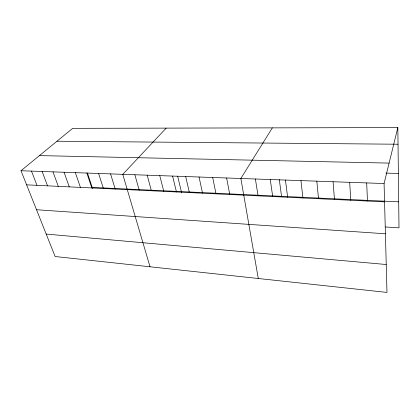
<?xml version="1.0" encoding="UTF-8"?>
<svg xmlns="http://www.w3.org/2000/svg" width="420" height="420" viewBox="0 0 420 420"><rect width="100%" height="100%" fill="white"/><g stroke="black" fill="none" stroke-linecap="round" stroke-linejoin="round"><path stroke-width="0.63" d="M384.08 183.535L397.834 127.58L72.681 128.336L21 170.735L55.125 256.515L386.972 292.42L384.08 183.535L21 170.735M272.333 127.874L240.854 178.484L258.274 278.492M166.184 128.121L122.771 174.321L150.024 266.779M56.963 141.23L398.029 144.228M39.449 155.605L389.104 163.102M385.933 173.103L398.37 173.455M92.206 187.409L398.695 201.841M26.612 184.842L384.568 201.857M385.392 226.973L399 227.85L397.834 127.58M36.514 209.732L385.418 233.793M46.195 234.071L386.232 264.511M31.468 171.103L36.976 185.335M42.131 171.481L47.534 185.834M52.994 171.864L58.291 186.349M64.066 172.253L69.248 186.869M75.353 172.652L80.414 187.399M87.413 172.914L92.6 188.601M86.861 173.056L91.791 187.94M98.595 173.471L103.394 188.491M110.565 173.891L115.222 189.053M134.857 174.746L139.22 190.197M147.184 175.182L151.394 190.775M159.763 175.628L163.805 191.363M172.589 176.08L176.468 191.966M177.634 176.08L181.65 192.88M185.682 176.542L189.383 192.581M199.048 177.009L202.561 193.205M212.688 177.492L216.011 193.846M226.622 177.98L229.74 194.497M255.392 178.999L258.074 195.846M270.249 179.519L272.701 196.539M279.295 179.603L281.547 196.324M285.432 180.054L287.637 197.253M300.956 180.6L302.909 197.978M316.827 181.162L318.518 198.718M333.065 181.734L334.472 199.479M349.676 182.322L350.794 200.256M366.676 182.921L367.484 201.049"/></g></svg>
